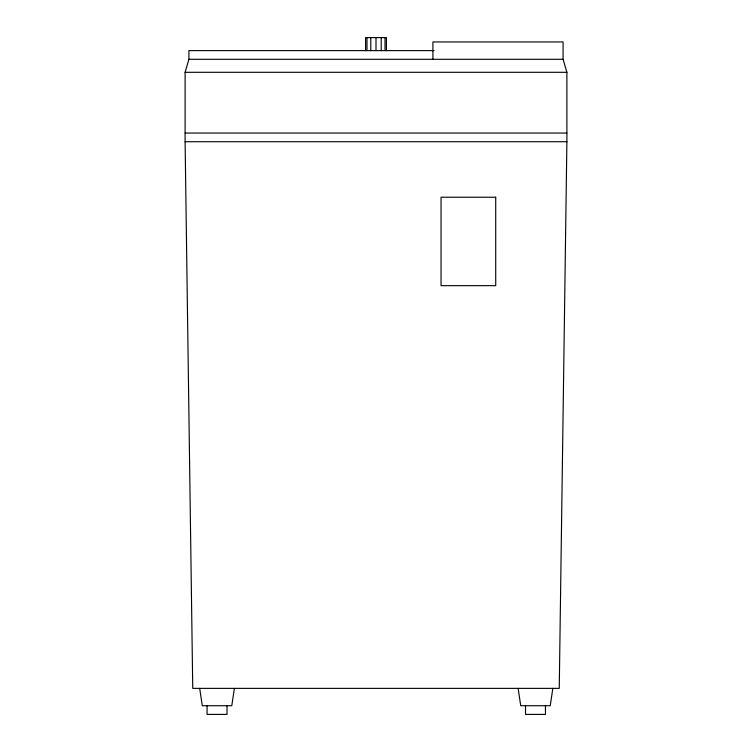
<?xml version="1.0" encoding="UTF-8"?>
<svg xmlns="http://www.w3.org/2000/svg" width="752" height="752" viewBox="0 0 752 752"><rect width="100%" height="100%" fill="white"/><g stroke="black" fill="none" stroke-linecap="round" stroke-linejoin="round"><path stroke-width="1.13" d="M432.917 59.295L432.917 41.943L563.079 41.943L563.079 59.295L566.895 72.305L566.895 141.724L559.253 688.371L192.747 688.371L185.105 141.724L185.105 72.305L188.921 59.295L188.921 50.619L434.054 50.619M234.389 688.371L231.785 705.724L202.288 705.724L199.684 688.371M552.833 688.371L550.229 705.724L520.732 705.724L518.128 688.371M188.921 59.295L563.079 59.295M185.105 72.305L566.895 72.305M185.105 133.048L566.895 133.048M185.105 141.724L566.895 141.724M545.454 705.724L545.454 714.4L525.507 714.4L525.507 705.724M386.415 50.619L386.415 37.6L365.585 37.6L365.585 50.619M385.015 37.6L385.015 50.619M381.208 37.6L381.208 50.619M376 37.6L376 50.619M370.792 37.6L370.792 50.619M366.985 37.6L366.985 50.619M227.01 705.724L227.01 714.4L207.063 714.4L207.063 705.724M495.718 197.231L441.048 197.231L441.048 285.666L495.718 285.666L495.718 197.231"/></g></svg>
